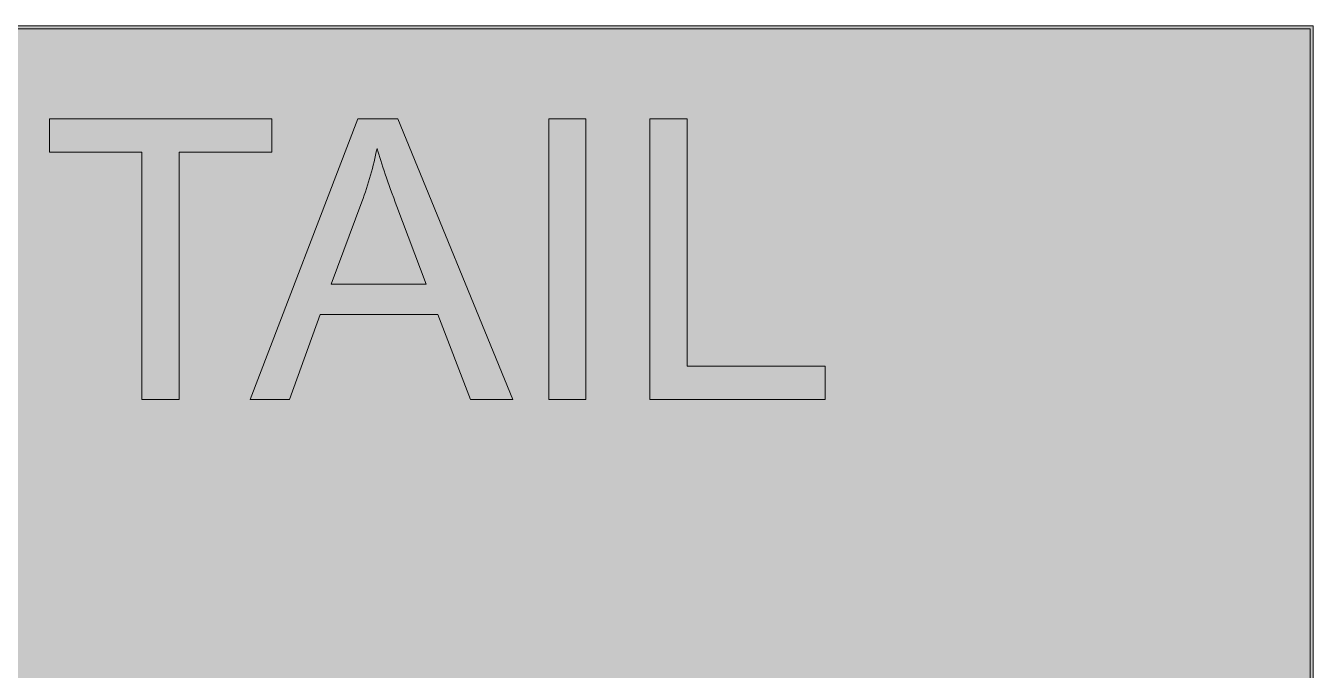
# Model space of a CAD drawing. Header units: centimetres. Extents: x -162 to 162, y -134 to 134.
# Drawn here: x 96.83 to 135.49, y 71.81 to 91.19 of the extents above; entities that cross this region are included whole.
import ezdxf

# ---------------------------------------------------------------- set-up
doc = ezdxf.new("R2010")
doc.units = ezdxf.units.CM
doc.header["$MEASUREMENT"] = 0
doc.layers.add('GUIDE', color=7, linetype='Continuous')

msp = doc.modelspace()

# ---------------------------------------------------------------- hatches: boundary and pattern name
at = {"layer": 'GUIDE', "true_color": 0xffffff}
h = msp.add_hatch(color=7, dxfattribs=at)
edge = h.paths.add_edge_path(flags=0)
edge.add_spline(control_points=[(135.49379, 28.74458), (135.49379, 28.74458), (61.48599, 28.74458), (61.48599, 28.74458), (61.48599, 28.74458), (61.48599, 28.74458), (61.48599, 28.74458), (61.48599, 28.74458), (61.48599, 91.18583), (61.48599, 91.18583), (61.48599, 91.18583), (61.48599, 91.18583), (61.48599, 91.18583), (61.48599, 91.18583), (135.49379, 91.18583), (135.49379, 91.18583), (135.49379, 91.18583), (135.49379, 91.18583), (135.49379, 91.18583), (135.49379, 91.18583), (135.49379, 28.74458), (135.49379, 28.74458)], knot_values=[0, 0, 0, 0, 0.14285714, 0.14285714, 0.14285714, 0.28571429, 0.28571429, 0.28571429, 0.42857143, 0.42857143, 0.42857143, 0.57142857, 0.57142857, 0.57142857, 0.71428571, 0.71428571, 0.71428571, 0.85714286, 0.85714286, 0.85714286, 1, 1, 1, 1], degree=3, periodic=1)
h = msp.add_hatch(color=7, dxfattribs=at)
edge = h.paths.add_edge_path(flags=0)
edge.add_spline(control_points=[(61.5756, 28.83419), (61.5756, 28.83419), (135.40419, 28.83419), (135.40419, 28.83419), (135.40419, 28.83419), (135.40419, 28.83419), (135.40419, 28.83419), (135.40419, 28.83419), (135.40419, 91.09622), (135.40419, 91.09622), (135.40419, 91.09622), (135.40419, 91.09622), (135.40419, 91.09622), (135.40419, 91.09622), (61.5756, 91.09622), (61.5756, 91.09622), (61.5756, 91.09622), (61.5756, 91.09622), (61.5756, 91.09622), (61.5756, 91.09622), (61.5756, 28.83419), (61.5756, 28.83419)], knot_values=[0, 0, 0, 0, 0.14285714, 0.14285714, 0.14285714, 0.28571429, 0.28571429, 0.28571429, 0.42857143, 0.42857143, 0.42857143, 0.57142857, 0.57142857, 0.57142857, 0.71428571, 0.71428571, 0.71428571, 0.85714286, 0.85714286, 0.85714286, 1, 1, 1, 1], degree=3, periodic=1)
h = msp.add_hatch(color=7, dxfattribs=at)
edge = h.paths.add_edge_path(flags=0)
edge.add_spline(control_points=[(100.31267, 79.95454), (100.31267, 79.95454), (100.31267, 87.39058), (100.31267, 87.39058), (100.31267, 87.39058), (100.31267, 87.39058), (100.31267, 87.39058), (100.31267, 87.39058), (97.53499, 87.39058), (97.53499, 87.39058), (97.53499, 87.39058), (97.53499, 87.39058), (97.53499, 87.39058), (97.53499, 87.39058), (97.53499, 88.38548), (97.53499, 88.38548), (97.53499, 88.38548), (97.53499, 88.38548), (97.53499, 88.38548), (97.53499, 88.38548), (104.2176, 88.38548), (104.2176, 88.38548), (104.2176, 88.38548), (104.2176, 88.38548), (104.2176, 88.38548), (104.2176, 88.38548), (104.2176, 87.39058), (104.2176, 87.39058), (104.2176, 87.39058), (104.2176, 87.39058), (104.2176, 87.39058), (104.2176, 87.39058), (101.42837, 87.39058), (101.42837, 87.39058), (101.42837, 87.39058), (101.42837, 87.39058), (101.42837, 87.39058), (101.42837, 87.39058), (101.42837, 79.95454), (101.42837, 79.95454), (101.42837, 79.95454), (101.42837, 79.95454), (101.42837, 79.95454), (101.42837, 79.95454), (100.31267, 79.95454), (100.31267, 79.95454)], knot_values=[0, 0, 0, 0, 0.06666667, 0.06666667, 0.06666667, 0.13333333, 0.13333333, 0.13333333, 0.2, 0.2, 0.2, 0.26666667, 0.26666667, 0.26666667, 0.33333333, 0.33333333, 0.33333333, 0.4, 0.4, 0.4, 0.46666667, 0.46666667, 0.46666667, 0.53333333, 0.53333333, 0.53333333, 0.6, 0.6, 0.6, 0.66666667, 0.66666667, 0.66666667, 0.73333333, 0.73333333, 0.73333333, 0.8, 0.8, 0.8, 0.86666667, 0.86666667, 0.86666667, 0.93333333, 0.93333333, 0.93333333, 1, 1, 1, 1], degree=3, periodic=1)
h = msp.add_hatch(color=7, dxfattribs=at)
edge = h.paths.add_edge_path(flags=0)
edge.add_spline(control_points=[(103.56201, 79.95454), (103.56201, 79.95454), (106.7998, 88.38548), (106.7998, 88.38548), (106.7998, 88.38548), (106.7998, 88.38548), (106.7998, 88.38548), (106.7998, 88.38548), (108.00177, 88.38548), (108.00177, 88.38548), (108.00177, 88.38548), (108.00177, 88.38548), (108.00177, 88.38548), (108.00177, 88.38548), (111.45238, 79.95454), (111.45238, 79.95454), (111.45238, 79.95454), (111.45238, 79.95454), (111.45238, 79.95454), (111.45238, 79.95454), (110.18145, 79.95454), (110.18145, 79.95454), (110.18145, 79.95454), (110.18145, 79.95454), (110.18145, 79.95454), (110.18145, 79.95454), (109.19797, 82.50799), (109.19797, 82.50799), (109.19797, 82.50799), (109.19797, 82.50799), (109.19797, 82.50799), (109.19797, 82.50799), (105.67264, 82.50799), (105.67264, 82.50799), (105.67264, 82.50799), (105.67264, 82.50799), (105.67264, 82.50799), (105.67264, 82.50799), (104.74675, 79.95454), (104.74675, 79.95454), (104.74675, 79.95454), (104.74675, 79.95454), (104.74675, 79.95454), (104.74675, 79.95454), (103.56201, 79.95454), (103.56201, 79.95454)], knot_values=[0, 0, 0, 0, 0.06666667, 0.06666667, 0.06666667, 0.13333333, 0.13333333, 0.13333333, 0.2, 0.2, 0.2, 0.26666667, 0.26666667, 0.26666667, 0.33333333, 0.33333333, 0.33333333, 0.4, 0.4, 0.4, 0.46666667, 0.46666667, 0.46666667, 0.53333333, 0.53333333, 0.53333333, 0.6, 0.6, 0.6, 0.66666667, 0.66666667, 0.66666667, 0.73333333, 0.73333333, 0.73333333, 0.8, 0.8, 0.8, 0.86666667, 0.86666667, 0.86666667, 0.93333333, 0.93333333, 0.93333333, 1, 1, 1, 1], degree=3, periodic=1)
h = msp.add_hatch(color=7, dxfattribs=at)
edge = h.paths.add_edge_path(flags=0)
edge.add_spline(control_points=[(112.53359, 79.95454), (112.53359, 79.95454), (112.53359, 88.38548), (112.53359, 88.38548), (112.53359, 88.38548), (112.53359, 88.38548), (112.53359, 88.38548), (112.53359, 88.38548), (113.64929, 88.38548), (113.64929, 88.38548), (113.64929, 88.38548), (113.64929, 88.38548), (113.64929, 88.38548), (113.64929, 88.38548), (113.64929, 79.95454), (113.64929, 79.95454), (113.64929, 79.95454), (113.64929, 79.95454), (113.64929, 79.95454), (113.64929, 79.95454), (112.53359, 79.95454), (112.53359, 79.95454)], knot_values=[0, 0, 0, 0, 0.14285714, 0.14285714, 0.14285714, 0.28571429, 0.28571429, 0.28571429, 0.42857143, 0.42857143, 0.42857143, 0.57142857, 0.57142857, 0.57142857, 0.71428571, 0.71428571, 0.71428571, 0.85714286, 0.85714286, 0.85714286, 1, 1, 1, 1], degree=3, periodic=1)
h = msp.add_hatch(color=7, dxfattribs=at)
edge = h.paths.add_edge_path(flags=0)
edge.add_spline(control_points=[(115.57003, 79.95454), (115.57003, 79.95454), (115.57003, 88.38548), (115.57003, 88.38548), (115.57003, 88.38548), (115.57003, 88.38548), (115.57003, 88.38548), (115.57003, 88.38548), (116.68572, 88.38548), (116.68572, 88.38548), (116.68572, 88.38548), (116.68572, 88.38548), (116.68572, 88.38548), (116.68572, 88.38548), (116.68572, 80.94947), (116.68572, 80.94947), (116.68572, 80.94947), (116.68572, 80.94947), (116.68572, 80.94947), (116.68572, 80.94947), (120.83794, 80.94947), (120.83794, 80.94947), (120.83794, 80.94947), (120.83794, 80.94947), (120.83794, 80.94947), (120.83794, 80.94947), (120.83794, 79.95454), (120.83794, 79.95454), (120.83794, 79.95454), (120.83794, 79.95454), (120.83794, 79.95454), (120.83794, 79.95454), (115.57003, 79.95454), (115.57003, 79.95454)], knot_values=[0, 0, 0, 0, 0.09090909, 0.09090909, 0.09090909, 0.18181818, 0.18181818, 0.18181818, 0.27272727, 0.27272727, 0.27272727, 0.36363636, 0.36363636, 0.36363636, 0.45454545, 0.45454545, 0.45454545, 0.54545455, 0.54545455, 0.54545455, 0.63636364, 0.63636364, 0.63636364, 0.72727273, 0.72727273, 0.72727273, 0.81818182, 0.81818182, 0.81818182, 0.90909091, 0.90909091, 0.90909091, 1, 1, 1, 1], degree=3, periodic=1)

# ---------------------------------------------------------------- linework, layer by layer
at = {"layer": 'GUIDE', "lineweight": 9}
for points, knots in [([(135.49379, 28.74458), (135.49379, 28.74458), (61.48599, 28.74458), (61.48599, 28.74458), (61.48599, 28.74458), (61.48599, 91.18583), (61.48599, 91.18583), (61.48599, 91.18583), (135.49379, 91.18583), (135.49379, 91.18583), (135.49379, 91.18583), (135.49379, 28.74458), (135.49379, 28.74458)], [0, 0, 0, 0, 0.25, 0.25, 0.25, 0.5, 0.5, 0.5, 0.75, 0.75, 0.75, 1, 1, 1, 1]), ([(135.49379, 28.74458), (135.49379, 28.74458), (61.48599, 28.74458), (61.48599, 28.74458), (61.48599, 28.74458), (61.48599, 28.74458), (61.48599, 28.74458), (61.48599, 28.74458), (61.48599, 91.18583), (61.48599, 91.18583), (61.48599, 91.18583), (61.48599, 91.18583), (61.48599, 91.18583), (61.48599, 91.18583), (135.49379, 91.18583), (135.49379, 91.18583), (135.49379, 91.18583), (135.49379, 91.18583), (135.49379, 91.18583), (135.49379, 91.18583), (135.49379, 28.74458), (135.49379, 28.74458)], [0, 0, 0, 0, 0.14285714, 0.14285714, 0.14285714, 0.28571429, 0.28571429, 0.28571429, 0.42857143, 0.42857143, 0.42857143, 0.57142857, 0.57142857, 0.57142857, 0.71428571, 0.71428571, 0.71428571, 0.85714286, 0.85714286, 0.85714286, 1, 1, 1, 1]), ([(61.5756, 28.83419), (61.5756, 28.83419), (135.40419, 28.83419), (135.40419, 28.83419), (135.40419, 28.83419), (135.40419, 91.09622), (135.40419, 91.09622), (135.40419, 91.09622), (61.5756, 91.09622), (61.5756, 91.09622), (61.5756, 91.09622), (61.5756, 28.83419), (61.5756, 28.83419)], [0, 0, 0, 0, 0.25, 0.25, 0.25, 0.5, 0.5, 0.5, 0.75, 0.75, 0.75, 1, 1, 1, 1]), ([(61.5756, 28.83419), (61.5756, 28.83419), (135.40419, 28.83419), (135.40419, 28.83419), (135.40419, 28.83419), (135.40419, 28.83419), (135.40419, 28.83419), (135.40419, 28.83419), (135.40419, 91.09622), (135.40419, 91.09622), (135.40419, 91.09622), (135.40419, 91.09622), (135.40419, 91.09622), (135.40419, 91.09622), (61.5756, 91.09622), (61.5756, 91.09622), (61.5756, 91.09622), (61.5756, 91.09622), (61.5756, 91.09622), (61.5756, 91.09622), (61.5756, 28.83419), (61.5756, 28.83419)], [0, 0, 0, 0, 0.14285714, 0.14285714, 0.14285714, 0.28571429, 0.28571429, 0.28571429, 0.42857143, 0.42857143, 0.42857143, 0.57142857, 0.57142857, 0.57142857, 0.71428571, 0.71428571, 0.71428571, 0.85714286, 0.85714286, 0.85714286, 1, 1, 1, 1]), ([(100.31267, 79.95454), (100.31267, 79.95454), (100.31267, 87.39058), (100.31267, 87.39058), (100.31267, 87.39058), (97.53499, 87.39058), (97.53499, 87.39058), (97.53499, 87.39058), (97.53499, 88.38548), (97.53499, 88.38548), (97.53499, 88.38548), (104.2176, 88.38548), (104.2176, 88.38548), (104.2176, 88.38548), (104.2176, 87.39058), (104.2176, 87.39058), (104.2176, 87.39058), (101.42837, 87.39058), (101.42837, 87.39058), (101.42837, 87.39058), (101.42837, 79.95454), (101.42837, 79.95454), (101.42837, 79.95454), (100.31267, 79.95454), (100.31267, 79.95454)], [0, 0, 0, 0, 0.125, 0.125, 0.125, 0.25, 0.25, 0.25, 0.375, 0.375, 0.375, 0.5, 0.5, 0.5, 0.625, 0.625, 0.625, 0.75, 0.75, 0.75, 0.875, 0.875, 0.875, 1, 1, 1, 1]), ([(100.31267, 79.95454), (100.31267, 79.95454), (100.31267, 87.39058), (100.31267, 87.39058), (100.31267, 87.39058), (100.31267, 87.39058), (100.31267, 87.39058), (100.31267, 87.39058), (97.53499, 87.39058), (97.53499, 87.39058), (97.53499, 87.39058), (97.53499, 87.39058), (97.53499, 87.39058), (97.53499, 87.39058), (97.53499, 88.38548), (97.53499, 88.38548), (97.53499, 88.38548), (97.53499, 88.38548), (97.53499, 88.38548), (97.53499, 88.38548), (104.2176, 88.38548), (104.2176, 88.38548), (104.2176, 88.38548), (104.2176, 88.38548), (104.2176, 88.38548), (104.2176, 88.38548), (104.2176, 87.39058), (104.2176, 87.39058), (104.2176, 87.39058), (104.2176, 87.39058), (104.2176, 87.39058), (104.2176, 87.39058), (101.42837, 87.39058), (101.42837, 87.39058), (101.42837, 87.39058), (101.42837, 87.39058), (101.42837, 87.39058), (101.42837, 87.39058), (101.42837, 79.95454), (101.42837, 79.95454), (101.42837, 79.95454), (101.42837, 79.95454), (101.42837, 79.95454), (101.42837, 79.95454), (100.31267, 79.95454), (100.31267, 79.95454)], [0, 0, 0, 0, 0.06666667, 0.06666667, 0.06666667, 0.13333333, 0.13333333, 0.13333333, 0.2, 0.2, 0.2, 0.26666667, 0.26666667, 0.26666667, 0.33333333, 0.33333333, 0.33333333, 0.4, 0.4, 0.4, 0.46666667, 0.46666667, 0.46666667, 0.53333333, 0.53333333, 0.53333333, 0.6, 0.6, 0.6, 0.66666667, 0.66666667, 0.66666667, 0.73333333, 0.73333333, 0.73333333, 0.8, 0.8, 0.8, 0.86666667, 0.86666667, 0.86666667, 0.93333333, 0.93333333, 0.93333333, 1, 1, 1, 1]), ([(103.56201, 79.95454), (103.56201, 79.95454), (106.7998, 88.38548), (106.7998, 88.38548), (106.7998, 88.38548), (108.00177, 88.38548), (108.00177, 88.38548), (108.00177, 88.38548), (111.45238, 79.95454), (111.45238, 79.95454), (111.45238, 79.95454), (110.18145, 79.95454), (110.18145, 79.95454), (110.18145, 79.95454), (109.19797, 82.50799), (109.19797, 82.50799), (109.19797, 82.50799), (105.67264, 82.50799), (105.67264, 82.50799), (105.67264, 82.50799), (104.74675, 79.95454), (104.74675, 79.95454), (104.74675, 79.95454), (103.56201, 79.95454), (103.56201, 79.95454)], [0, 0, 0, 0, 0.125, 0.125, 0.125, 0.25, 0.25, 0.25, 0.375, 0.375, 0.375, 0.5, 0.5, 0.5, 0.625, 0.625, 0.625, 0.75, 0.75, 0.75, 0.875, 0.875, 0.875, 1, 1, 1, 1]), ([(103.56201, 79.95454), (103.56201, 79.95454), (106.7998, 88.38548), (106.7998, 88.38548), (106.7998, 88.38548), (106.7998, 88.38548), (106.7998, 88.38548), (106.7998, 88.38548), (108.00177, 88.38548), (108.00177, 88.38548), (108.00177, 88.38548), (108.00177, 88.38548), (108.00177, 88.38548), (108.00177, 88.38548), (111.45238, 79.95454), (111.45238, 79.95454), (111.45238, 79.95454), (111.45238, 79.95454), (111.45238, 79.95454), (111.45238, 79.95454), (110.18145, 79.95454), (110.18145, 79.95454), (110.18145, 79.95454), (110.18145, 79.95454), (110.18145, 79.95454), (110.18145, 79.95454), (109.19797, 82.50799), (109.19797, 82.50799), (109.19797, 82.50799), (109.19797, 82.50799), (109.19797, 82.50799), (109.19797, 82.50799), (105.67264, 82.50799), (105.67264, 82.50799), (105.67264, 82.50799), (105.67264, 82.50799), (105.67264, 82.50799), (105.67264, 82.50799), (104.74675, 79.95454), (104.74675, 79.95454), (104.74675, 79.95454), (104.74675, 79.95454), (104.74675, 79.95454), (104.74675, 79.95454), (103.56201, 79.95454), (103.56201, 79.95454)], [0, 0, 0, 0, 0.06666667, 0.06666667, 0.06666667, 0.13333333, 0.13333333, 0.13333333, 0.2, 0.2, 0.2, 0.26666667, 0.26666667, 0.26666667, 0.33333333, 0.33333333, 0.33333333, 0.4, 0.4, 0.4, 0.46666667, 0.46666667, 0.46666667, 0.53333333, 0.53333333, 0.53333333, 0.6, 0.6, 0.6, 0.66666667, 0.66666667, 0.66666667, 0.73333333, 0.73333333, 0.73333333, 0.8, 0.8, 0.8, 0.86666667, 0.86666667, 0.86666667, 0.93333333, 0.93333333, 0.93333333, 1, 1, 1, 1]), ([(112.53359, 79.95454), (112.53359, 79.95454), (112.53359, 88.38548), (112.53359, 88.38548), (112.53359, 88.38548), (113.64929, 88.38548), (113.64929, 88.38548), (113.64929, 88.38548), (113.64929, 79.95454), (113.64929, 79.95454), (113.64929, 79.95454), (112.53359, 79.95454), (112.53359, 79.95454)], [0, 0, 0, 0, 0.25, 0.25, 0.25, 0.5, 0.5, 0.5, 0.75, 0.75, 0.75, 1, 1, 1, 1]), ([(112.53359, 79.95454), (112.53359, 79.95454), (112.53359, 88.38548), (112.53359, 88.38548), (112.53359, 88.38548), (112.53359, 88.38548), (112.53359, 88.38548), (112.53359, 88.38548), (113.64929, 88.38548), (113.64929, 88.38548), (113.64929, 88.38548), (113.64929, 88.38548), (113.64929, 88.38548), (113.64929, 88.38548), (113.64929, 79.95454), (113.64929, 79.95454), (113.64929, 79.95454), (113.64929, 79.95454), (113.64929, 79.95454), (113.64929, 79.95454), (112.53359, 79.95454), (112.53359, 79.95454)], [0, 0, 0, 0, 0.14285714, 0.14285714, 0.14285714, 0.28571429, 0.28571429, 0.28571429, 0.42857143, 0.42857143, 0.42857143, 0.57142857, 0.57142857, 0.57142857, 0.71428571, 0.71428571, 0.71428571, 0.85714286, 0.85714286, 0.85714286, 1, 1, 1, 1]), ([(115.57003, 79.95454), (115.57003, 79.95454), (115.57003, 88.38548), (115.57003, 88.38548), (115.57003, 88.38548), (116.68572, 88.38548), (116.68572, 88.38548), (116.68572, 88.38548), (116.68572, 80.94947), (116.68572, 80.94947), (116.68572, 80.94947), (120.83794, 80.94947), (120.83794, 80.94947), (120.83794, 80.94947), (120.83794, 79.95454), (120.83794, 79.95454), (120.83794, 79.95454), (115.57003, 79.95454), (115.57003, 79.95454)], [0, 0, 0, 0, 0.16666667, 0.16666667, 0.16666667, 0.33333333, 0.33333333, 0.33333333, 0.5, 0.5, 0.5, 0.66666667, 0.66666667, 0.66666667, 0.83333333, 0.83333333, 0.83333333, 1, 1, 1, 1]), ([(115.57003, 79.95454), (115.57003, 79.95454), (115.57003, 88.38548), (115.57003, 88.38548), (115.57003, 88.38548), (115.57003, 88.38548), (115.57003, 88.38548), (115.57003, 88.38548), (116.68572, 88.38548), (116.68572, 88.38548), (116.68572, 88.38548), (116.68572, 88.38548), (116.68572, 88.38548), (116.68572, 88.38548), (116.68572, 80.94947), (116.68572, 80.94947), (116.68572, 80.94947), (116.68572, 80.94947), (116.68572, 80.94947), (116.68572, 80.94947), (120.83794, 80.94947), (120.83794, 80.94947), (120.83794, 80.94947), (120.83794, 80.94947), (120.83794, 80.94947), (120.83794, 80.94947), (120.83794, 79.95454), (120.83794, 79.95454), (120.83794, 79.95454), (120.83794, 79.95454), (120.83794, 79.95454), (120.83794, 79.95454), (115.57003, 79.95454), (115.57003, 79.95454)], [0, 0, 0, 0, 0.09090909, 0.09090909, 0.09090909, 0.18181818, 0.18181818, 0.18181818, 0.27272727, 0.27272727, 0.27272727, 0.36363636, 0.36363636, 0.36363636, 0.45454545, 0.45454545, 0.45454545, 0.54545455, 0.54545455, 0.54545455, 0.63636364, 0.63636364, 0.63636364, 0.72727273, 0.72727273, 0.72727273, 0.81818182, 0.81818182, 0.81818182, 0.90909091, 0.90909091, 0.90909091, 1, 1, 1, 1]), ([(105.99466, 83.41665), (105.99466, 83.41665), (108.85294, 83.41665), (108.85294, 83.41665), (108.85294, 83.41665), (107.97298, 85.75156), (107.97298, 85.75156), (107.70461, 86.4608), (107.50518, 87.04354), (107.37489, 87.49983), (107.26752, 86.95927), (107.11613, 86.42242), (106.92056, 85.88956), (106.92056, 85.88956), (105.99466, 83.41665), (105.99466, 83.41665)], [0, 0, 0, 0, 0.2, 0.2, 0.2, 0.4, 0.4, 0.4, 0.6, 0.6, 0.6, 0.8, 0.8, 0.8, 1, 1, 1, 1])]:
    msp.add_open_spline(points, degree=3, knots=knots, dxfattribs=at)

doc.saveas('drawing.dxf')
